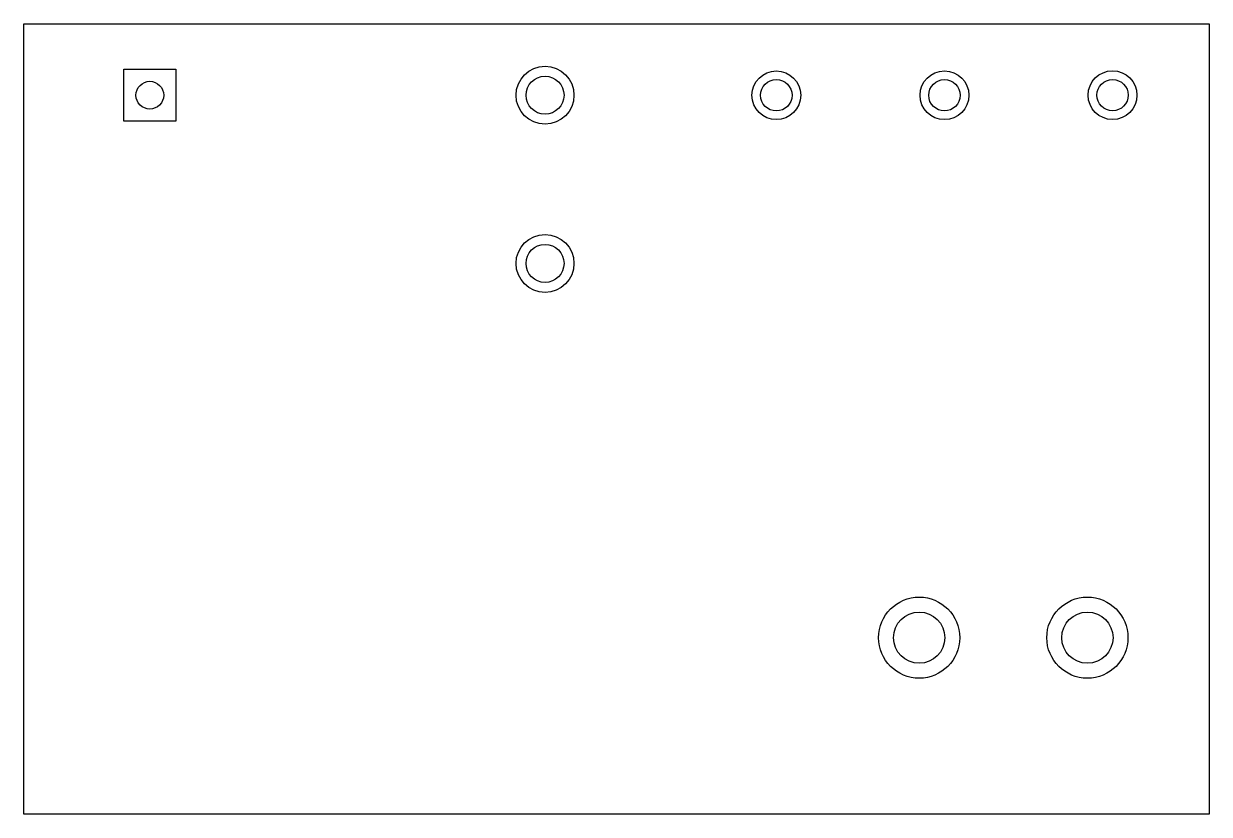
# Model space of a CAD drawing. Header units: millimetres. Extents: x 1028.7 to 1064.5, y -798.6 to -774.7.
import ezdxf

# ---------------------------------------------------------------- set-up
doc = ezdxf.new("R2010")
doc.units = ezdxf.units.MM

msp = doc.modelspace()

# ---------------------------------------------------------------- linework, layer by layer
for points in [[(1028.7, -774.7), (1064.514, -774.7), (1064.514, -798.576), (1028.7, -798.576), (1028.7, -774.7)], [(1033.2974, -776.0716), (1033.2974, -777.6464), (1031.7226, -777.6464), (1031.7226, -776.0716)]]:
    msp.add_lwpolyline(points, close=True)
for centre, radius in [((1044.448, -776.859), 0.8746), ((1032.51, -776.859), 0.4191), ((1044.448, -776.859), 0.5746), ((1051.43427, -776.86027), 0.7366), ((1051.43427, -776.86027), 0.4746), ((1056.51427, -776.86027), 0.7366), ((1056.51427, -776.86027), 0.4746), ((1061.59173, -776.85773), 0.7366), ((1061.59173, -776.85773), 0.4746), ((1044.448, -781.939), 0.8746), ((1044.448, -781.939), 0.5746), ((1055.751, -793.242), 1.2246), ((1060.831, -793.242), 1.2246), ((1055.751, -793.242), 0.7746), ((1060.831, -793.242), 0.7746)]:
    msp.add_circle(centre, radius)

doc.saveas('drawing.dxf')
